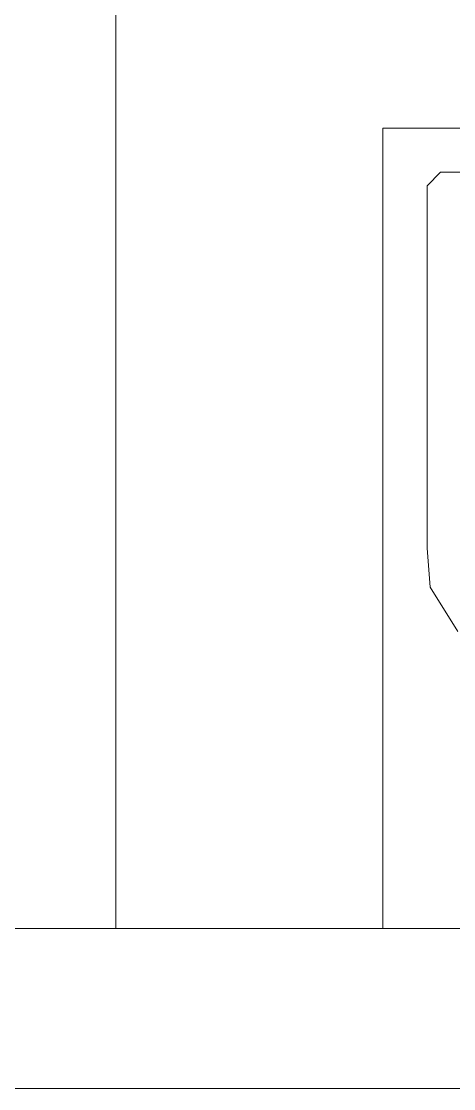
# Model space of a CAD drawing. Header units: millimetres. Extents: x -32 to 1412, y -324 to 2887.
# Drawn here: x 1042.553 to 1042.957, y 2053.059 to 2054.059 of the extents above; entities that cross this region are included whole.
import ezdxf

# ---------------------------------------------------------------- set-up
doc = ezdxf.new("R2010")
doc.units = ezdxf.units.MM
doc.header["$LTSCALE"] = 0.5
doc.layers.add('arquitetura', color=252, linetype='CONTINUOUS', lineweight=5)

msp = doc.modelspace()

# ---------------------------------------------------------------- linework, layer by layer
at = {"layer": 'arquitetura', "color": 252}
for p, q in [((1042.64123, 2053.20913), (1042.64123, 2055.05913)), ((1044.79123, 2053.20913), (1041.49123, 2053.20913)), ((1042.64123, 2053.20913), (1043.64123, 2053.20913)), ((1042.64123, 2053.20913), (1043.64123, 2053.20913)), ((1038.99123, 2053.05913), (1054.04123, 2053.05913))]:
    msp.add_line(p, q, dxfattribs=at)
at = {"layer": 'arquitetura'}
for p, q in [((1042.9327, 2053.90509), (1042.94527, 2053.91767)), ((1042.94527, 2053.91767), (1043.43581, 2053.91767)), ((1042.9327, 2053.56556), (1042.9327, 2053.90509)), ((1042.9327, 2053.56556), (1042.93564, 2053.52907)), ((1042.93564, 2053.52907), (1042.96138, 2053.48761))]:
    msp.add_line(p, q, dxfattribs=at)
msp.add_lwpolyline([(1042.89123, 2053.95913), (1043.64123, 2053.95913), (1043.64123, 2053.20913), (1042.89123, 2053.20913)], close=True, dxfattribs=at)

doc.saveas('drawing.dxf')
